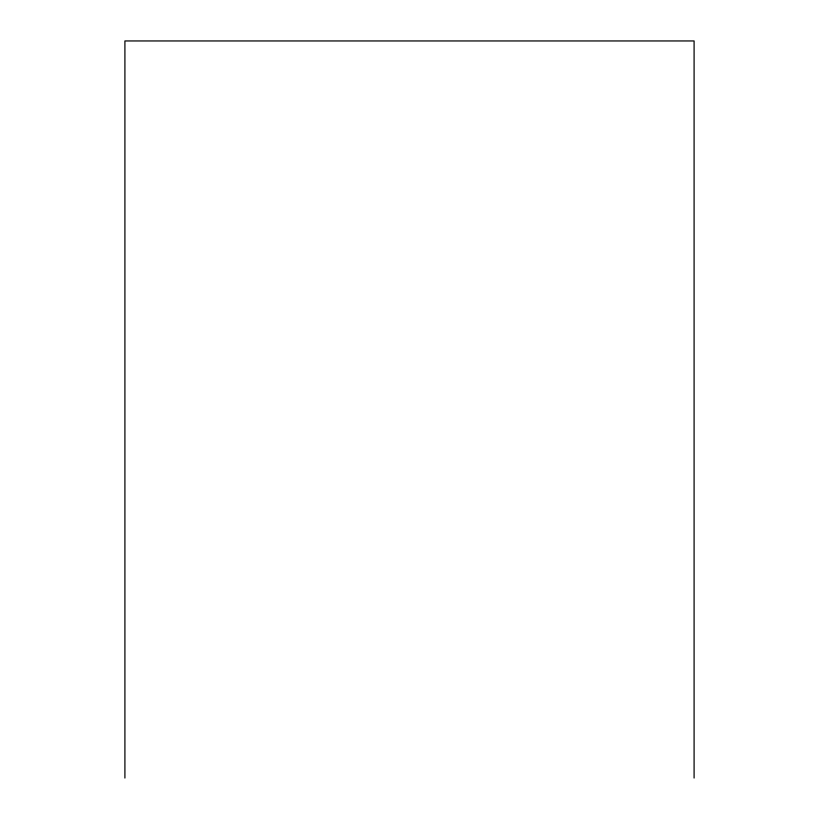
<?xml version="1.0" encoding="UTF-8"?>
<svg xmlns="http://www.w3.org/2000/svg" width="819" height="819" viewBox="0 0 819 819"><rect width="100%" height="100%" fill="white"/><g stroke="black" fill="none" stroke-linecap="round" stroke-linejoin="round"><path stroke-width="1.23" d="M694.092 778.05L694.092 40.95L124.908 40.95L124.908 778.05"/></g></svg>
